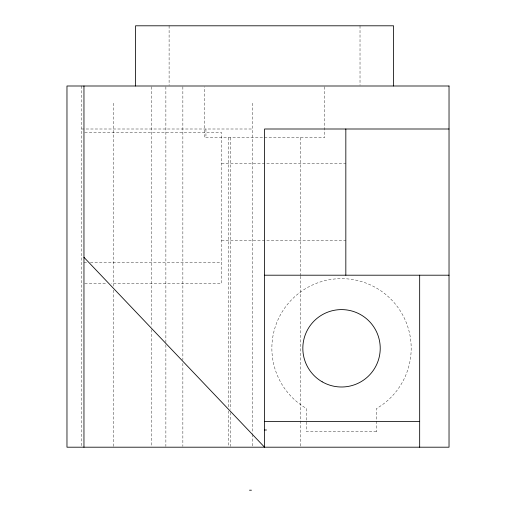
<?xml version="1.0" encoding="UTF-8"?>
<svg xmlns="http://www.w3.org/2000/svg" width="516" height="516" viewBox="0 0 516 516"><rect width="100%" height="100%" fill="white"/><g stroke="black" fill="none" stroke-linecap="round" stroke-linejoin="round"><path stroke-width="0.39" stroke-dasharray="2.58 1.94" d="M81.593 129L252.518 129M84.766 132.438L221.558 132.438L221.558 283.4L111.321 283.4M221.558 163.398L345.83 163.398M221.558 240.798L345.83 240.798M83.96 262.425L87.178 262.425M90.397 262.425L221.558 262.425M84.766 283.4L107.296 283.4M360.02 25.8L360.02 85.198M324.757 86.804L324.757 137.598L204.355 137.598L204.355 86.804M300.68 137.598L300.68 275.467M300.68 276.273L300.68 447.198M252.518 103.2L252.518 433.505M252.518 434.298L252.518 446.392M230.781 137.598L230.781 409.304M230.781 412.529L230.781 446.392M228.44 137.598L228.44 407.692M228.44 410.917L228.44 446.392M205.942 129L205.942 137.598M182.858 86.804L182.858 360.2M182.858 363.348L182.858 446.392M169.1 25.8L169.1 85.198M165.875 86.804L165.875 343.998M165.875 344.804L165.875 446.392M151.252 86.798L151.252 326.364M151.252 329.589L151.252 446.392M113.198 103.2L113.198 286.083M113.198 290.115L113.198 446.392M81.593 85.998L81.593 447.198M376.358 431.802L306.697 431.802L306.697 408.627A69.66 69.66 0 0 1 288.167 303.524A69.66 69.66 0 0 1 394.888 303.524A69.66 69.66 0 0 1 376.358 408.627L376.358 431.802"/><path stroke-width="0.77" d="M449.03 129L264.56 129L264.56 447.198L83.96 257.31M264.56 275.202L449.03 275.202M264.56 421.398L419.669 421.398M264.56 430.002L266.495 430.002M249.505 490.2L251.44 490.2M419.669 275.202L419.669 447.198M393.56 85.998L393.56 25.8L135.56 25.8L135.56 85.998M345.83 129L345.83 275.202M83.96 85.998L83.96 447.198M449.03 85.998L66.97 85.998L66.97 447.198L449.03 447.198L449.03 85.998M322.178 381.814A38.7 38.7 0 0 0 380.228 348.3A38.7 38.7 0 0 0 322.178 314.786A38.7 38.7 0 0 0 322.178 381.814"/></g></svg>
